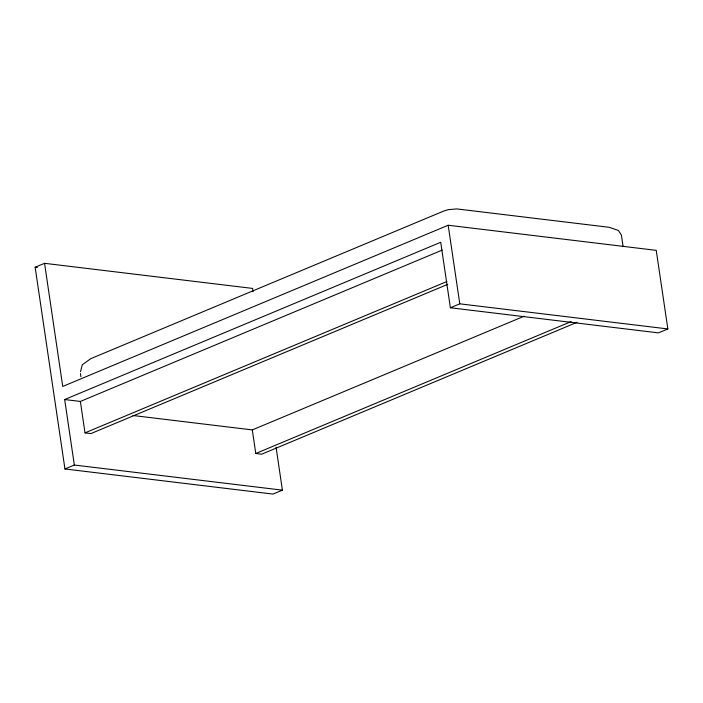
<?xml version="1.0" encoding="UTF-8"?>
<svg xmlns="http://www.w3.org/2000/svg" width="703" height="703" viewBox="0 0 703 703"><rect width="100%" height="100%" fill="white"/><g stroke="black" fill="none" stroke-linecap="round" stroke-linejoin="round"><path stroke-width="1.05" d="M80.485 371.711L82.313 364.752L90.722 358.697L443.505 211.146L448.286 209.643L456.862 208.923L609.229 227.306L618.35 230.443L621.382 235.039L623.095 246.604M276.059 447.205L282.404 490.149L273.001 494.077L64.94 468.963L35.15 267.245L44.553 263.309L252.614 288.423L253.089 291.666M282.404 490.149L74.342 465.035L64.667 399.541L440.719 242.271L450.386 307.765L658.447 332.879L667.85 328.942L656.242 250.356L448.18 225.241L62.734 386.439L44.553 263.309M64.667 399.541L80.37 401.439L442.266 250.083M80.37 401.439L85.01 432.872L446.906 281.516M447.741 284.346L90.898 433.584L85.01 432.872M64.94 468.963L74.342 465.035M450.386 307.765L459.788 303.828L667.85 328.942M132.981 415.508L252.298 429.911L524.227 316.183M252.298 429.911L255.778 453.488L571.179 321.579M577.066 322.29L261.665 454.2L255.778 453.488M35.15 267.245L37.329 267.509M448.18 225.241L459.788 303.828M80.441 373.565L80.907 376.72"/></g></svg>
